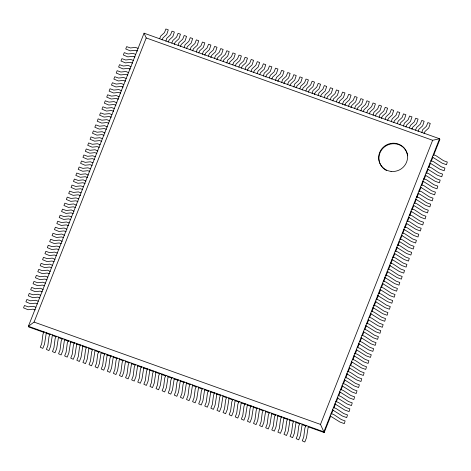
<?xml version="1.0" encoding="UTF-8"?>
<svg xmlns="http://www.w3.org/2000/svg" width="471" height="471" viewBox="0 0 471 471"><rect width="100%" height="100%" fill="white"/><g stroke="black" fill="none" stroke-linecap="round" stroke-linejoin="round"><path stroke-width="0.71" d="M433.679 155.159L439.879 139.445L439.561 138.757L144.067 33.188L28.378 326.285L28.702 326.974L43.921 332.414M330.666 416.146L324.195 432.543L323.871 431.854L28.378 326.285L34.071 322.082L146.216 37.957L144.067 33.188M159.64 38.752L160.67 36.137L164.438 32.687L165.898 28.99L168.277 29.844L166.746 34.442L162.978 37.892L162.171 39.941L162.012 39.599M171.821 43.102L172.857 40.488L176.625 37.044L178.085 33.347L180.458 34.195L178.933 38.793L175.165 42.243L174.358 44.292L174.199 43.956M190.101 49.632L191.132 47.023L194.9 43.573L196.36 39.876L198.738 40.724L197.214 45.328L193.44 48.772L192.633 50.821M208.376 56.167L209.412 53.553L213.18 50.103L214.641 46.405L217.013 47.253L215.488 51.857L211.72 55.307L210.908 57.35L210.755 57.015M214.47 58.339L215.5 55.725L219.274 52.275L220.728 48.584L223.107 49.431L221.582 54.03L217.814 57.48L217.001 59.529L216.848 59.187M104.874 353.609L103.844 356.223L102.672 365.296L101.212 368.993L103.744 370.182L105.427 365.92L107.253 354.463M220.563 60.518L221.594 57.904L225.362 54.453L226.822 50.756L229.2 51.61L227.676 56.208L223.902 59.658L223.095 61.707M117.061 357.966L116.031 360.58L114.853 369.647L113.399 373.344L115.931 374.533L117.615 370.271L119.434 358.814M232.751 64.868L233.781 62.26L237.549 58.81L239.009 55.113L241.387 55.961L239.857 60.559L236.089 64.009L235.282 66.058L235.123 65.722M123.155 360.144L122.119 362.752L120.947 371.825L119.487 375.522L122.024 376.712L123.702 372.449L125.527 360.992M238.838 67.047L239.874 64.433L243.642 60.983L245.103 57.285L247.475 58.139L245.95 62.737L242.182 66.187L241.376 68.236M129.242 362.317L128.212 364.931L127.04 374.003L125.58 377.701L128.112 378.884L129.796 374.622L131.621 363.165M135.336 364.495L134.306 367.109L133.134 376.176L131.674 379.873L134.206 381.063L135.889 376.8L137.715 365.343M251.025 71.398L252.056 68.79L255.83 65.339L257.284 61.642L259.662 62.49L258.137 67.094L254.369 70.544L253.557 72.587L253.404 72.251M257.119 73.576L258.149 70.962L261.917 67.512L263.377 63.821L265.756 64.668L264.231 69.266L260.457 72.717L259.651 74.765L259.497 74.424M269.306 77.933L270.336 75.319L274.104 71.869L275.564 68.171L277.937 69.019L276.412 73.623L272.644 77.073L271.838 79.116L271.679 78.781M287.581 84.462L288.611 81.848L292.385 78.398L293.839 74.701L296.218 75.548L294.693 80.152L290.925 83.603L290.112 85.645L289.959 85.31M299.768 88.813L300.798 86.199L304.566 82.749L306.026 79.051L308.405 79.905L306.874 84.503L303.106 87.953L302.3 90.002L302.141 89.661M305.862 90.991L306.892 88.377L310.66 84.927L312.12 81.23L314.493 82.078L312.968 86.682L309.2 90.132L308.393 92.181L308.234 91.839M202.353 388.44L201.323 391.054L200.151 400.12L198.691 403.818L201.223 405.007L202.907 400.744L204.732 389.287M318.043 95.342L319.073 92.728L322.847 89.278L324.307 85.587L326.68 86.434L325.155 91.033L321.387 94.483L320.574 96.531M208.447 390.612L207.417 393.226L206.245 402.299L204.785 405.996L207.317 407.18L209 402.917L210.825 391.466M214.54 392.79L213.51 395.404L212.339 404.477L210.878 408.169L213.41 409.358L215.094 405.095L216.919 393.638M330.23 99.699L331.26 97.085L335.028 93.635L336.488 89.937L338.867 90.785L337.342 95.389L333.568 98.839L332.762 100.882L332.603 100.547M220.634 394.969L219.604 397.583L218.432 406.65L216.972 410.347L219.504 411.536L221.187 407.274L223.007 395.817M336.323 101.871L337.354 99.257L341.122 95.813L342.582 92.116L344.96 92.964L343.43 97.562L339.662 101.012L338.855 103.061L338.696 102.725M226.728 397.141L225.697 399.755L224.52 408.828L223.066 412.525L225.597 413.715L227.281 409.452L229.1 397.995M348.505 106.228L349.541 103.614L353.309 100.164L354.769 96.467L357.142 97.314L355.617 101.919L351.849 105.369L351.042 107.412L350.883 107.076M354.598 108.401L355.629 105.792L359.402 102.342L360.863 98.645L363.235 99.493L361.71 104.091L357.942 107.541L357.13 109.59L356.977 109.254M366.785 112.757L367.816 110.143L371.584 106.693L373.044 102.996L375.422 103.844L373.897 108.448L370.124 111.898L369.317 113.947M385.06 119.287L386.096 116.673L389.864 113.223L391.324 109.525L393.697 110.373L392.172 114.977L388.404 118.427L387.598 120.476L387.439 120.134M397.247 123.638L398.278 121.023L402.051 117.579L403.506 113.882L405.884 114.73L404.359 119.328L400.585 122.778L399.779 124.827L399.626 124.491M293.745 421.086L292.715 423.7L291.543 432.772L290.083 436.47L292.615 437.653L294.298 433.391L296.118 421.934M409.434 127.994L410.465 125.38L414.233 121.93L415.693 118.233L418.071 119.081L416.541 123.685L412.773 127.135L411.966 129.178L411.807 128.842M299.839 423.264L298.802 425.878L297.631 434.945L296.177 438.642L298.708 439.832L300.386 435.569L302.211 424.112M415.528 130.167L416.558 127.559L420.326 124.109L421.786 120.411L424.159 121.259L422.634 125.863L418.866 129.307L418.06 131.356M305.926 425.443L304.896 428.051L303.724 437.123L302.264 440.821L304.802 442.01L306.48 437.747L308.305 426.29M320.486 424.406L432.637 140.281L439.561 138.757L323.871 431.854L320.486 424.406L34.071 322.082M331.472 414.091L333.091 409.994M333.904 407.945L335.517 403.847M336.329 401.798L337.948 397.695M338.755 395.646L340.103 392.231M341.181 389.499L342.529 386.085M343.341 384.036L344.955 379.932M345.767 377.883L347.386 373.786M348.193 371.737L349.812 367.639M350.618 365.584L351.967 362.17M353.05 359.438L354.398 356.023M355.205 353.974L356.824 349.871M357.63 347.822L359.249 343.724M360.056 341.675L361.41 338.26M362.487 335.529L363.836 332.108M364.913 329.376L366.261 325.961M367.068 323.913L368.687 319.815M369.5 317.76L371.113 313.662M371.925 311.614L373.544 307.516M374.08 306.15L375.97 301.363M376.512 299.998L378.396 295.217M378.937 293.851L380.556 289.753M381.363 287.699L382.982 283.601M383.788 281.552L385.408 277.454M385.949 276.088L387.833 271.302M388.375 269.936L390.265 265.155M390.8 263.789L392.69 259.009M393.226 257.643L394.845 253.539M395.658 251.49L397.271 247.393M398.083 245.344L399.702 241.246M400.509 239.191L402.128 235.094M402.935 233.045L404.283 229.63M405.095 227.581L406.714 223.478M407.521 221.429L409.14 217.331M409.947 215.282L411.566 211.185M412.372 209.136L413.721 205.715M414.804 202.983L416.152 199.569M416.959 197.52L418.578 193.422M419.384 191.367L421.003 187.27M421.816 185.221L423.429 181.123M424.241 179.074L425.59 175.654M426.667 172.922L428.015 169.507M428.822 167.458L430.441 163.36M431.253 161.312L432.873 157.208M146.216 37.957L432.637 140.281M138.085 48.348L135.442 47.406L130.402 47.954L126.664 46.617L125.733 48.966L130.208 50.844L135.242 50.297L137.314 51.039L137.155 50.697M135.707 54.371L133.063 53.429L128.03 53.977L124.285 52.64L123.361 54.983L127.829 56.867L132.869 56.32L134.936 57.056L134.783 56.72M430.9 160.705L433.544 161.653L441.174 166.728L444.918 168.065L444.147 170.749L439.832 169.207L429.97 163.054M133.334 60.394L130.685 59.446L125.651 59.994L121.912 58.657L120.982 61.006L125.451 62.884L130.491 62.337L132.563 63.079L132.404 62.737M126.204 78.451L123.555 77.509L118.521 78.056L114.783 76.72L113.852 79.069L118.327 80.947L123.361 80.4L125.433 81.142L125.274 80.8M123.826 84.474L121.182 83.532L116.143 84.079L112.404 82.743L111.48 85.086L115.948 86.97L120.982 86.423L123.055 87.159L122.902 86.823M115.925 105.221L113.852 104.485L108.819 105.033L104.35 103.149L105.274 100.8L109.013 102.136L114.053 101.589L116.855 102.872M114.318 108.56L111.674 107.612L106.64 108.159L102.902 106.823L101.971 109.172L106.44 111.05L111.48 110.502L113.552 111.244L113.393 110.903M111.945 114.577L109.301 113.635L104.262 114.182L100.523 112.846L99.593 115.189L104.067 117.073L109.101 116.525L111.174 117.261L111.015 116.926M108.795 123.284L106.723 122.542L101.689 123.09L97.22 121.212L98.145 118.863L101.889 120.199L106.923 119.652L109.725 120.935M106.422 129.307L104.35 128.565L99.31 129.113L94.842 127.235L95.772 124.886L99.511 126.222L104.544 125.675L107.347 126.958M400.003 238.974L402.652 239.922L410.282 244.997L414.021 246.333L413.255 249.018L408.94 247.475L399.078 241.323M104.044 135.324L101.971 134.588L96.938 135.136L92.469 133.252L93.393 130.903L97.132 132.239L102.172 131.697L104.968 132.981M102.437 138.662L99.793 137.715L94.759 138.262L91.015 136.926L90.091 139.275L94.559 141.153L99.599 140.605L101.665 141.347M397.63 244.997L400.273 245.939L407.91 251.014L411.648 252.35L410.877 255.035L406.561 253.498L396.7 247.346M100.064 144.679L97.415 143.737L92.381 144.285L88.642 142.948L87.712 145.298L92.181 147.176L97.22 146.628L99.293 147.37M96.914 153.387L94.842 152.645L89.808 153.193L85.339 151.315L86.264 148.966L90.002 150.302L95.042 149.754L97.844 151.038M95.307 156.719L92.663 155.777L87.63 156.325L83.885 154.988L82.961 157.338L87.429 159.216L92.469 158.668L94.536 159.41M92.934 162.742L90.291 161.8L85.251 162.348L81.512 161.011L80.582 163.355L85.057 165.239L90.091 164.691L92.163 165.427M388.122 269.076L390.765 270.024L398.401 275.099L402.14 276.436L401.369 279.12L397.059 277.578L387.197 271.426M90.556 168.765L87.912 167.817L82.872 168.365L79.134 167.028L78.21 169.377L82.678 171.256L87.712 170.708L89.784 171.45L89.631 171.108M83.426 186.822L80.782 185.88L75.749 186.428L72.004 185.091L71.08 187.44L75.548 189.318L80.582 188.771L82.655 189.513L82.502 189.171M81.053 192.845L78.404 191.903L73.37 192.451L69.631 191.114L68.701 193.457L73.17 195.341L78.21 194.794L80.282 195.53L80.123 195.194M376.241 299.179L378.884 300.127L386.52 305.202L390.259 306.539L389.488 309.223L385.178 307.681L375.316 301.528M78.675 198.868L76.031 197.92L70.991 198.468L67.253 197.131L66.329 199.48L70.797 201.358L75.831 200.811L77.903 201.553L77.744 201.217M71.545 216.931L68.901 215.983L63.862 216.53L60.123 215.194L59.199 217.543L63.667 219.421L68.701 218.874L70.774 219.616L70.621 219.274M69.166 222.948L66.523 222.006L61.489 222.553L57.745 221.217L56.82 223.56L61.289 225.444L66.329 224.897L68.395 225.633L68.242 225.297M61.271 243.695L59.199 242.959L54.159 243.507L49.691 241.623L50.615 239.274L54.359 240.61L59.393 240.069L62.196 241.352M59.664 247.034L57.02 246.086L51.981 246.633L48.242 245.297L47.312 247.646L51.786 249.524L56.82 248.976L58.893 249.718L58.734 249.377M57.285 253.051L54.642 252.109L49.602 252.656L45.864 251.32L44.939 253.669L49.408 255.547L54.442 254.999L56.514 255.741L56.361 255.4M54.141 261.758L52.069 261.016L47.029 261.564L42.561 259.686L43.491 257.337L47.23 258.673L52.263 258.126L55.066 259.409M51.763 267.781L49.691 267.039L44.657 267.587L40.182 265.709L41.112 263.36L44.851 264.696L49.891 264.149L52.687 265.432M345.349 377.448L347.992 378.396L355.623 383.471L359.367 384.807L358.596 387.492L354.28 385.949L344.419 379.797M49.384 273.798L47.318 273.062L42.278 273.61L37.81 271.726L38.734 269.383L42.478 270.719L47.512 270.171L50.315 271.455M47.783 277.136L45.134 276.189L40.1 276.736L36.361 275.4L35.431 277.749L39.9 279.627L44.939 279.079L47.012 279.821M342.97 383.471L345.614 384.413L353.25 389.488L356.989 390.824L356.217 393.515L351.908 391.972L342.046 385.82M45.404 283.153L42.761 282.211L37.721 282.759L33.983 281.423L33.058 283.772L37.527 285.65L42.561 285.102L44.633 285.844M42.255 291.861L40.188 291.125L35.148 291.667L30.68 289.789L31.604 287.44L35.349 288.776L40.382 288.228L43.185 289.512M40.653 295.193L38.004 294.251L32.97 294.799L29.231 293.462L28.301 295.812L32.776 297.69L37.81 297.142L39.882 297.884M38.275 301.216L35.631 300.274L30.591 300.822L26.853 299.485L25.929 301.829L30.397 303.713L35.431 303.165L37.503 303.901L37.35 303.565M333.462 407.55L336.111 408.498L343.742 413.573L347.486 414.91L346.715 417.594L342.399 416.052L332.538 409.9M35.896 307.239L33.253 306.291L28.219 306.839L24.474 305.502L23.55 307.851L28.019 309.73L33.058 309.182L35.131 309.924L34.972 309.588M45.999 333.156L50.15 334.64M52.228 335.381L56.379 336.865M58.457 337.601L62.608 339.085M63.991 339.579L68.837 341.31M70.22 341.805L74.371 343.288M76.449 344.03L80.6 345.514M82.678 346.256L86.829 347.739M88.907 348.481L92.363 349.717M95.136 350.707L99.287 352.19M101.359 352.932L104.821 354.168M106.899 354.91L111.05 356.394M113.128 357.136L117.279 358.619M119.351 359.361L123.508 360.845M125.58 361.587L129.042 362.823M131.121 363.565L135.271 365.049M137.349 365.79L141.5 367.274M143.573 368.016L147.729 369.5M149.802 370.235L153.952 371.719M155.342 372.214L160.181 373.945M161.565 374.439L165.721 375.923M167.794 376.665L171.95 378.148M174.023 378.89L178.173 380.374M180.252 381.116L184.402 382.599M186.481 383.341L189.943 384.577M192.71 385.566L196.86 387.05M198.244 387.545L202.395 389.028M204.473 389.77L208.624 391.254M210.702 391.996L214.853 393.479M216.236 393.974L220.387 395.457M223.16 396.447L226.616 397.683M228.694 398.425L232.845 399.908M234.923 400.65L239.074 402.134M241.152 402.876L245.303 404.353M247.381 405.095L251.532 406.579M252.915 407.074L257.066 408.557M259.144 409.299L263.295 410.783M265.373 411.524L269.524 413.008M271.596 413.75L275.753 415.234M277.825 415.975L281.982 417.459M284.054 418.201L287.516 419.437M289.594 420.179L293.745 421.663M295.817 422.405L299.974 423.888M302.046 424.63L306.203 426.114M308.275 426.856L324.195 432.543M423.994 133.193L424.153 133.534L424.96 131.486L428.728 128.035L430.253 123.437L427.88 122.59L426.42 126.281L422.652 129.731L421.775 132.687M433.432 155.024L433.273 154.688L435.922 155.63L443.552 160.705L447.291 162.042L446.526 164.726L442.21 163.19L432.349 157.037M428.681 167.064L428.522 166.728L431.165 167.67L438.801 172.745L442.54 174.082L441.769 176.772L437.459 175.23L427.597 169.077M405.714 126.664L405.872 127.005L406.679 124.956L410.453 121.506L411.978 116.908L409.599 116.054L408.139 119.752L404.371 123.202L403.494 126.157M426.302 173.087L426.143 172.751L428.793 173.693L436.423 178.768L440.167 180.105L439.396 182.789L435.08 181.247L425.219 175.094M423.924 179.11L423.77 178.768L426.414 179.716L434.05 184.785L437.789 186.122L437.017 188.812L432.702 187.27L422.84 181.117M393.532 122.313L393.685 122.648L394.498 120.605L398.266 117.155L399.791 112.551L397.412 111.704L395.958 115.401L392.184 118.851L391.313 121.801M421.551 185.127L421.392 184.791L424.035 185.733L431.672 190.808L435.41 192.144L434.639 194.829L430.329 193.293L420.468 187.14M419.172 191.149L419.019 190.808L421.663 191.756L429.293 196.831L433.037 198.167L432.266 200.852L427.951 199.31L418.089 193.157M381.345 117.956L381.504 118.298L382.311 116.249L386.079 112.799L387.604 108.2L385.231 107.353L383.771 111.044L380.003 114.494L379.126 117.45M416.794 197.172L416.641 196.831L419.284 197.773L426.92 202.848L430.659 204.184L429.888 206.875L425.572 205.332L415.71 199.18M375.252 115.784L375.411 116.119L376.217 114.076L379.985 110.626L381.516 106.022L379.137 105.174L377.677 108.872L373.909 112.322L373.032 115.271M414.421 203.189L414.262 202.854L416.906 203.796L424.542 208.871L428.28 210.207L427.509 212.892L423.199 211.349L413.338 205.197M412.043 209.212L411.889 208.871L414.533 209.819L422.163 214.888L425.908 216.224L425.136 218.915L420.821 217.372L410.959 211.22M363.07 111.427L363.223 111.768L364.03 109.719L367.804 106.269L369.329 101.671L366.95 100.818L365.496 104.515L361.722 107.965L360.851 110.921M409.67 215.229L409.511 214.894L412.154 215.836L419.791 220.911L423.529 222.247L422.758 224.932L418.448 223.395L408.587 217.243M407.291 221.252L407.132 220.911L409.776 221.859L417.412 226.934L421.151 228.27L420.385 230.955L416.07 229.412L406.208 223.26M404.913 227.275L404.76 226.934L407.403 227.882L415.033 232.951L418.778 234.287L418.007 236.978L413.691 235.435L403.83 229.283M344.79 104.898L344.949 105.239L345.755 103.19L349.523 99.74L351.048 95.142L348.675 94.288L347.215 97.986L343.447 101.436L342.57 104.391M402.54 233.292L402.381 232.957L405.025 233.899L412.661 238.974L416.399 240.31L415.628 242.995L411.318 241.458L401.457 235.306M326.515 98.368L326.668 98.71L327.475 96.661L331.248 93.211L332.773 88.607L330.395 87.759L328.941 91.456L325.167 94.906L324.295 97.856M395.41 251.355L395.251 251.019L397.895 251.961L405.531 257.036L409.27 258.373L408.498 261.058L404.189 259.515L394.327 253.363M393.032 257.378L392.873 257.036L395.522 257.984L403.152 263.053L406.897 264.39L406.126 267.081L401.81 265.538L391.949 259.386M314.328 94.017L314.487 94.353L315.293 92.31L319.061 88.86L320.586 84.256L318.213 83.408L316.753 87.106L312.985 90.556L312.108 93.505M390.653 263.395L390.5 263.059L393.144 264.001L400.78 269.076L404.518 270.413L403.747 273.098L399.432 271.561L389.57 265.409M385.902 275.435L385.749 275.099L388.392 276.041L396.023 281.116L399.767 282.453L398.996 285.143L394.68 283.601L384.819 277.448M296.053 87.488L296.206 87.824L297.013 85.775L300.786 82.325L302.311 77.727L299.933 76.879L298.473 80.576L294.705 84.026L293.833 86.976M383.524 281.458L383.37 281.122L386.014 282.064L393.65 287.139L397.389 288.476L396.617 291.16L392.308 289.618L382.44 283.465M381.151 287.481L380.992 287.139L383.635 288.087L391.271 293.156L395.01 294.493L394.245 297.183L389.929 295.641L380.068 289.488M283.866 83.131L284.019 83.473L284.831 81.424L288.599 77.974L290.124 73.376L287.752 72.522L286.291 76.22L282.518 79.67L281.646 82.625M378.772 293.498L378.619 293.162L381.263 294.104L388.893 299.179L392.637 300.516L391.866 303.2L387.551 301.664L377.689 295.511M277.772 80.953L277.931 81.295L278.738 79.246L282.506 75.796L284.031 71.198L281.658 70.35L280.198 74.041L276.43 77.491L275.553 80.447M374.021 305.544L373.862 305.202L376.512 306.144L384.142 311.219L387.88 312.556L387.115 315.246L382.799 313.704L372.938 307.551M265.585 76.602L265.744 76.944L266.551 74.895L270.319 71.445L271.849 66.841L269.471 65.993L268.011 69.69L264.243 73.14L263.366 76.09M371.643 311.561L371.489 311.225L374.133 312.167L381.763 317.242L385.508 318.579L384.736 321.263L380.421 319.721L370.559 313.568M369.27 317.584L369.111 317.242L371.754 318.19L379.39 323.259L383.129 324.596L382.358 327.286L378.048 325.744L368.187 319.591M366.891 323.601L366.732 323.265L369.382 324.207L377.012 329.282L380.756 330.618L379.985 333.303L375.67 331.767L365.808 325.614M247.31 70.073L247.463 70.409L248.276 68.366L252.044 64.916L253.569 60.312L251.196 59.464L249.736 63.161L245.962 66.611L245.091 69.561M364.513 329.623L364.36 329.282L367.003 330.23L374.639 335.305L378.378 336.641L377.607 339.326L373.291 337.784L363.429 331.631M362.14 335.646L361.981 335.305L364.625 336.253L372.261 341.322L375.999 342.658L375.228 345.349L370.918 343.806L361.057 337.654M359.762 341.663L359.608 341.328L362.252 342.27L369.882 347.345L373.627 348.681L372.855 351.366L368.54 349.823L358.678 343.671M229.03 63.544L229.189 63.879L229.995 61.836L233.763 58.386L235.294 53.782L232.915 52.935L231.455 56.632L227.687 60.082L226.81 63.032M357.383 347.686L357.23 347.345L359.873 348.293L367.51 353.368L371.248 354.704L370.477 357.389L366.161 355.846L356.3 349.694M355.01 353.703L354.851 353.368L357.495 354.31L365.131 359.385L368.87 360.721L368.098 363.406L363.789 361.869L353.927 355.717M352.632 359.726L352.479 359.391L355.122 360.333L362.752 365.408L366.497 366.744L365.726 369.429L361.41 367.886L351.549 361.734M350.259 365.749L350.1 365.408L352.744 366.356L360.38 371.425L364.118 372.761L363.347 375.452L359.037 373.909L349.176 367.757M204.661 54.836L204.82 55.178L205.627 53.129L209.395 49.679L210.92 45.075L208.547 44.227L207.087 47.924L203.319 51.374L202.442 54.324M347.881 371.766L347.722 371.431L350.371 372.373L358.001 377.448L361.74 378.784L360.974 381.469L356.659 379.932L346.797 373.78M198.568 52.658L198.727 52.999L199.533 50.95L203.301 47.5L204.832 42.902L202.453 42.054L200.993 45.746L197.225 49.196L196.348 52.151M186.386 48.307L186.54 48.643L187.346 46.6L191.12 43.149L192.645 38.545L190.266 37.698L188.806 41.395L185.038 44.845L184.167 47.795M340.751 389.829L340.592 389.493L343.241 390.435L350.871 395.51L354.61 396.847L353.845 399.532L349.529 397.989L339.668 391.837M180.293 46.129L180.446 46.47L181.258 44.421L185.026 40.971L186.551 36.373L184.173 35.519L182.719 39.217L178.945 42.667L178.073 45.622M338.372 395.852L338.219 395.51L340.863 396.458L348.499 401.527L352.237 402.864L351.466 405.555L347.151 404.012L337.289 397.86M336 401.869L335.841 401.533L338.484 402.475L346.12 407.55L349.859 408.887L349.088 411.572L344.778 410.035L334.916 403.882M168.106 41.778L168.265 42.113L169.071 40.07L172.839 36.62L174.364 32.016L171.992 31.168L170.531 34.866L166.763 38.316L165.886 41.265M331.243 413.915L331.089 413.573L333.733 414.515L341.369 419.59L345.108 420.927L344.336 423.617L340.021 422.075L330.159 415.922M131.115 66.752L128.312 65.469L123.272 66.017L119.534 64.68L118.61 67.029L123.078 68.907L128.112 68.36L130.184 69.102L130.031 68.76M290.03 419.761L288.205 431.218L286.521 435.481L283.989 434.291L285.45 430.594L286.621 421.521L287.651 418.907L287.81 419.249M128.736 72.769L125.934 71.486L120.9 72.034L117.155 70.697L116.231 73.046L120.7 74.924L125.739 74.383L127.806 75.119L127.653 74.783M283.936 417.583L282.111 429.04L280.428 433.302L277.896 432.113L279.356 428.416L280.528 419.349L281.558 416.735L281.717 417.07M277.843 415.404L276.018 426.861L274.334 431.124L271.802 429.935L273.262 426.243L274.434 417.171L275.464 414.557L275.623 414.898M271.749 413.232L269.924 424.683L268.246 428.946L265.709 427.762L267.169 424.065L268.34 414.992L269.377 412.378L269.53 412.72M121.606 90.832L118.804 89.549L113.77 90.096L110.026 88.76L109.101 91.109L113.57 92.987L118.61 92.44L120.682 93.181L120.523 92.846M265.656 411.053L263.831 422.511L262.153 426.773L259.621 425.584L261.075 421.886L262.247 412.82L263.283 410.206L263.436 410.541M119.228 96.855L116.431 95.572L111.391 96.119L107.653 94.783L106.723 97.132L111.197 99.01L116.231 98.463L118.303 99.204L118.144 98.863M259.562 408.875L257.743 420.332L256.059 424.595L253.528 423.405L254.988 419.714L256.159 410.641L257.19 408.027L257.343 408.369M253.475 406.697L251.649 418.154L249.966 422.416L247.434 421.233L248.894 417.536L250.066 408.463L251.096 405.849L251.255 406.19M247.381 404.524L245.556 415.981L243.872 420.244L241.34 419.055L242.8 415.357L243.972 406.285L245.002 403.676L245.161 404.012M241.287 402.346L239.462 413.803L237.778 418.065L235.247 416.876L236.707 413.179L237.879 404.112L238.909 401.498L239.068 401.834M235.194 400.167L233.369 411.625L231.691 415.887L229.153 414.704L230.613 411.006L231.785 401.934L232.821 399.32L232.974 399.661M198.638 387.109L196.813 398.566L195.135 402.829L192.598 401.639L194.058 397.948L195.23 388.875L196.266 386.261L196.419 386.597M192.545 384.931L190.726 396.388L189.042 400.65L186.51 399.467L187.964 395.77L189.142 386.697L190.172 384.083L190.325 384.424M186.451 382.758L184.632 394.215L182.948 398.478L180.417 397.288L181.877 393.591L183.048 384.519L184.079 381.91L184.232 382.246M88.336 175.124L85.534 173.84L80.5 174.388L76.755 173.051L75.831 175.4L80.3 177.279L85.339 176.731L87.412 177.473L87.253 177.131M180.364 380.58L178.538 392.037L176.855 396.299L174.323 395.11L175.783 391.413L176.955 382.346L177.985 379.732L178.144 380.068M85.957 181.141L83.161 179.857L78.121 180.405L74.383 179.068L73.452 181.417L77.927 183.296L82.961 182.754L85.033 183.49L84.874 183.154M174.27 378.401L172.445 389.858L170.761 394.121L168.229 392.938L169.69 389.24L170.861 380.168L171.891 377.554L172.05 377.895M168.176 376.229L166.351 387.686L164.667 391.949L162.136 390.759L163.596 387.062L164.768 377.989L165.798 375.375L165.957 375.717M162.083 374.051L160.258 385.508L158.58 389.77L156.042 388.581L157.502 384.884L158.674 375.817L159.71 373.203L159.863 373.538M155.989 371.872L154.17 383.329L152.486 387.592L149.955 386.403L151.409 382.711L152.586 373.638L153.617 371.024L153.77 371.366M76.455 205.226L73.653 203.943L68.619 204.491L64.874 203.154L63.95 205.503L68.419 207.381L73.458 206.834L75.525 207.576L75.372 207.234M149.902 369.7L148.077 381.151L146.393 385.413L143.861 384.23L145.321 380.533L146.493 371.46L147.523 368.846L147.682 369.187M74.077 211.244L71.274 209.96L66.24 210.508L62.502 209.171L61.571 211.52L66.04 213.404L71.08 212.857L73.152 213.593L72.993 213.257M143.808 367.521L141.983 378.978L140.299 383.241L137.768 382.052L139.228 378.354L140.399 369.288L141.43 366.673L141.588 367.009M66.947 229.306L64.144 228.023L59.111 228.57L55.372 227.234L54.442 229.583L58.916 231.461L63.95 230.914L66.022 231.655L65.863 231.32M64.574 235.329L61.772 234.046L56.732 234.593L52.993 233.257L52.069 235.606L56.538 237.484L61.571 236.937L63.644 237.678L63.491 237.337M113.346 356.635L111.521 368.092L109.837 372.355L107.306 371.172L108.766 367.474L109.937 358.402L110.968 355.788L111.127 356.129M101.159 352.284L99.334 363.742L97.65 368.004L95.118 366.815L96.579 363.117L97.75 354.051L98.78 351.437L98.939 351.772M95.065 350.106L93.24 361.563L91.557 365.826L89.025 364.636L90.485 360.945L91.657 351.872L92.687 349.258L92.846 349.6M88.972 347.934L87.147 359.385L85.469 363.647L82.937 362.464L84.391 358.767L85.563 349.694L86.599 347.08L86.752 347.421M82.878 345.755L81.059 357.212L79.375 361.475L76.844 360.286L78.298 356.588L79.475 347.521L80.506 344.907L80.659 345.243M76.791 343.577L74.966 355.034L73.282 359.296L70.75 358.107L72.21 354.41L73.382 345.343L74.412 342.729L74.571 343.065M70.697 341.398L68.872 352.856L67.188 357.118L64.657 355.935L66.117 352.237L67.288 343.165L68.319 340.551L68.478 340.892M64.604 339.226L62.778 350.683L61.095 354.946L58.563 353.756L60.023 350.059L61.195 340.986L62.225 338.378L62.384 338.714M58.51 337.048L56.685 348.505L55.007 352.767L52.469 351.578L53.929 347.881L55.101 338.814L56.137 336.2L56.29 336.535M52.416 334.869L50.591 346.326L48.913 350.589L46.382 349.4L47.836 345.708L49.008 336.635L50.044 334.021L50.197 334.363M46.323 332.697L44.504 344.148L42.82 348.41L40.288 347.227L41.748 343.53L42.92 334.457L43.95 331.843L44.103 332.185M384.424 169.207A14.53 14.065 -24.8 0 1 386.255 145.716A14.53 14.065 -24.8 0 1 407.692 155.824M386.538 170.508A14.53 14.065 -24.8 0 1 384.925 169.566M391.065 171.403A14.53 14.065 -24.8 0 0 406.52 151.756A14.53 14.065 -24.8 0 0 381.74 148.895A14.53 14.065 -24.8 0 0 391.065 171.403"/></g></svg>
